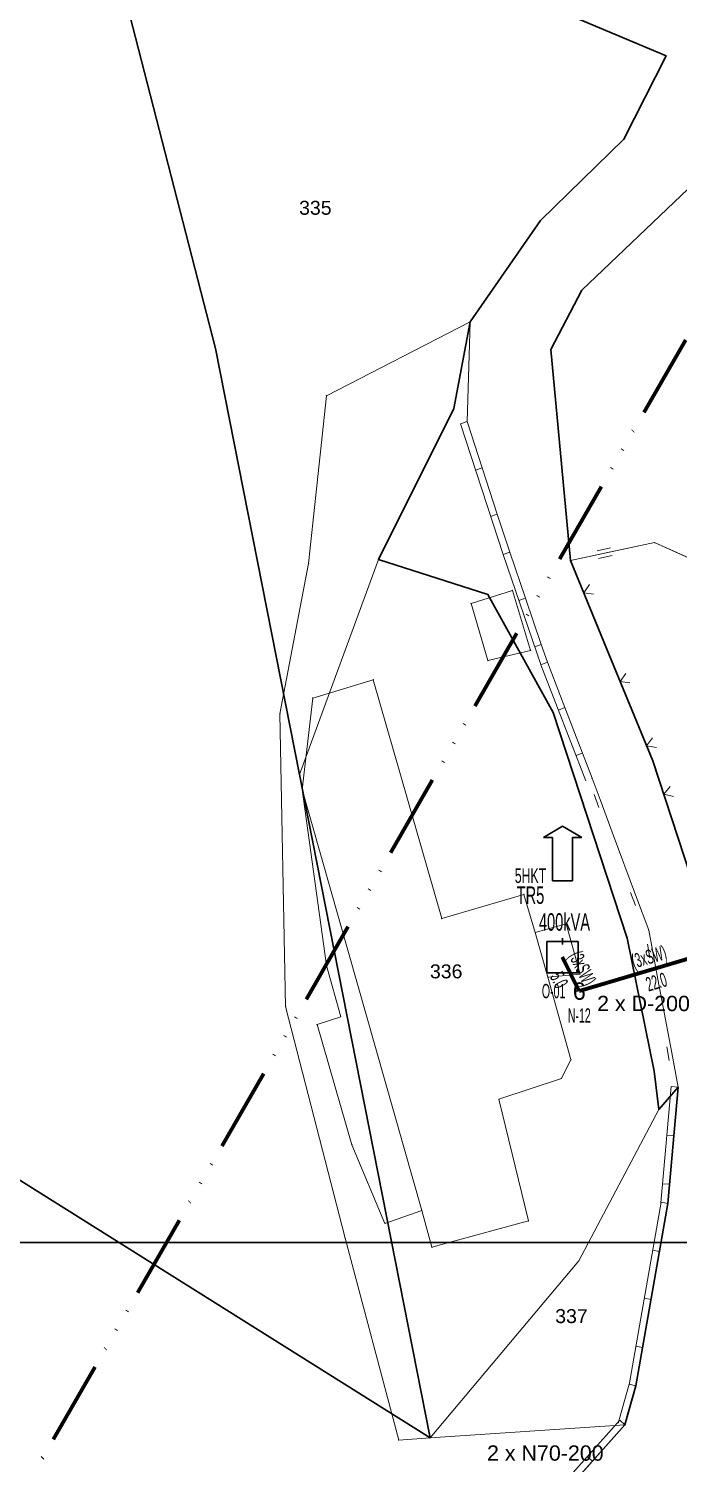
# Model space of a CAD drawing. Header units: millimetres. Extents: x 614452 to 616952, y 4151662 to 4153442.
# Drawn here: x 615834.9 to 615928.1, y 4152510.8 to 4152716.8 of the extents above; entities that cross this region are included whole.
import ezdxf
from ezdxf.enums import TextEntityAlignment as Align
from ezdxf.xclip import XClip

# ---------------------------------------------------------------- set-up
doc = ezdxf.new("R2010")
doc.units = ezdxf.units.MM
doc.header["$XCLIPFRAME"] = 2
doc.linetypes.add('ACAD_ISO14W100', pattern=[24, 12, -3, 0, -3, 0, -3, 0, -3])
for name, color, linetype, lineweight in [('02_ADA_ALN_YENI', 7, 'Continuous', 30), ('03_PARSEL_ALN_ESKI', 18, 'Continuous', 0), ('03_PARSEL_ALN_YENI', 171, 'Continuous', 0), ('03_PARSEL_NO_ESKI', 5, 'Continuous', 0), ('04_YAPI_ALN_TSCLSIZ', 18, 'Continuous', 0), ('04_YAPI_SNR_TSCLSZ', 77, 'Continuous', 0), ('06_DETAY_SNR_KROKI', 4, 'Continuous', 0), ('07_SNRTIP_GECERLI', 30, 'Continuous', 0), ('07_SNRTIP_SABIT', 18, 'Continuous', 0), ('DIREK_ENH_MEVCUT', 6, 'Continuous', 25), ('HAT_ENH_HAVAI_MEVCUT', 6, 'Continuous', 70), ('NOKTA_DETAY_YENI', 171, 'Continuous', 0), ('NOKTA_PARSEL_ESKI', 6, 'Continuous', 0), ('NOKTA_PARSEL_YENI', 30, 'Continuous', 0), ('NOKTA_YAPI_TSCLSIZ', 77, 'Continuous', 0), ('TRAFO_BOLGE_TUM', 254, 'ACAD_ISO14W100', 70), ('TRAFO_MEVCUT', 5, 'Continuous', 30)]:
    doc.layers.add(name, color=color, linetype=linetype, lineweight=lineweight)
doc.layers.add('ANTET', color=7, linetype='Continuous')
doc.layers.add('Unknown_Point_Feature', color=7, linetype='Continuous')
doc.styles.add('Direk', font='B_CAD')
doc.styles.get("Standard").update_dxf_attribs({"font": 'Arial'})

# ---------------------------------------------------------------- blocks, each defined once
blk = doc.blocks.new('MEV_BINA_KARE')
at = {"layer": 'TRAFO_MEVCUT', "linetype": 'Continuous'}
for p, q in [((-2.25, -2.25), (-2.25, 2.25)), ((-2.25, 2.25), (2.25, 2.25)), ((0, 1.8), (0, 2.7)), ((2.25, 2.25), (2.25, -2.25)), ((2.25, -2.25), (-2.25, -2.25))]:
    blk.add_line(p, q, dxfattribs=at)
blk = doc.blocks.new('MEV_KULE')
at = {"layer": 'TRAFO_MEVCUT', "linetype": 'Continuous'}
for p, q in [((0, 4.726056), (-2.7455, 3.111056)), ((0, 4.726056), (2.7455, 3.111056)), ((-1.4535, 3.111056), (-2.7455, 3.111056)), ((-1.4535, -3.111056), (-1.4535, 3.111056)), ((1.4535, 3.111056), (2.7455, 3.111056)), ((1.4535, 3.111056), (1.4535, -3.111056)), ((-1.4535, -3.111056), (1.4535, -3.111056))]:
    blk.add_line(p, q, dxfattribs=at)
blk = doc.blocks.new('fggg')
at = {"layer": '02_ADA_ALN_YENI', "color": 252}
blk.add_polyline3d([(615742.03, 4152608.91, 0), (615892.46, 4152514.42, 0), (615873.71, 4152609.68, 0), (615861.66, 4152670.86, 0), (615841.71, 4152748.5, 0), (615926.35, 4152712.91, 0), (615920.29, 4152700.92, 0), (615908.32, 4152689.25, 0), (615898.24, 4152674.71, 0), (615895.88, 4152662.24, 0), (615885.06, 4152640.57, 0), (615900.77, 4152635.52, 0), (615910.15, 4152618.59, 0), (615920.75, 4152586.2, 0), (615924.61, 4152567.09, 0), (615925.32, 4152561.59, 0), (615928.09, 4152564.79, 0), (615926.6, 4152548.09, 0), (615922, 4152521.88, 0), (615920.44, 4152516.29, 0), (615908.14, 4152502.5, 0)], dxfattribs=at)
blk.add_polyline3d([(615972.47, 4152644.98, 0), (615952.06, 4152630.76, 0), (615946.81, 4152612.45, 0), (615943.45, 4152599.08, 0), (615933.5, 4152584.02, 0), (615924.45, 4152611.63, 0), (615917.83, 4152627.68, 0), (615912.63, 4152640.43, 0), (615909.79, 4152670.74, 0), (615914.23, 4152679.22, 0), (615929.51, 4152693.81, 0), (615935.84, 4152708.83, 0), (615982.84, 4152691.12, 0), (615987.41, 4152671.89, 0), (615985.5, 4152662.65, 0), (615978.25, 4152650.69, 0), (615972.47, 4152644.98, 0)], close=True, dxfattribs=at)
at = {"layer": '03_PARSEL_ALN_ESKI', "color": 252}
for p in [(615876.29, 4152691.07), (615895.07, 4152581.42), (615913.06, 4152531.91)]:
    blk.add_point(p, dxfattribs=at)
at = {"layer": '03_PARSEL_ALN_YENI', "color": 252}
for points in [[(615873.71, 4152609.68, 0), (615861.66, 4152670.86, 0), (615841.71, 4152748.5, 0), (615926.35, 4152712.91, 0), (615920.29, 4152700.92, 0), (615908.32, 4152689.25, 0), (615898.24, 4152674.71, 0), (615895.88, 4152662.24, 0), (615885.06, 4152640.57, 0), (615873.71, 4152609.68, 0)], [(615935.84, 4152708.83, 0), (615982.84, 4152691.12, 0), (615987.41, 4152671.89, 0), (615985.5, 4152662.65, 0), (615978.25, 4152650.69, 0), (615972.47, 4152644.98, 0), (615952.06, 4152630.76, 0), (615924.68, 4152642.99, 0), (615912.63, 4152640.43, 0), (615909.79, 4152670.74, 0), (615914.23, 4152679.22, 0), (615929.51, 4152693.81, 0), (615935.84, 4152708.83, 0)], [(615933.5, 4152584.02, 0), (615924.45, 4152611.63, 0), (615917.83, 4152627.68, 0), (615912.63, 4152640.43, 0), (615924.68, 4152642.99, 0), (615952.06, 4152630.76, 0), (615946.81, 4152612.45, 0), (615943.45, 4152599.08, 0), (615933.5, 4152584.02, 0)], [(615913.81, 4152539.85, 0), (615892.46, 4152514.42, 0), (615873.71, 4152609.68, 0), (615885.06, 4152640.57, 0), (615900.77, 4152635.52, 0), (615910.15, 4152618.59, 0), (615920.75, 4152586.2, 0), (615924.61, 4152567.09, 0), (615925.32, 4152561.59, 0), (615913.81, 4152539.85, 0)], [(615742.03, 4152608.91, 0), (615892.46, 4152514.42, 0), (615920.44, 4152516.29, 0), (615908.14, 4152502.5, 0), (615901.9, 4152496.9, 0), (615887.65, 4152486.41, 0), (615870.13, 4152476.76, 0), (615863.78, 4152472.74, 0), (615843.67, 4152466.25, 0), (615833.43, 4152463.1, 0), (615797.02, 4152540.78, 0), (615772.25, 4152571.92, 0), (615761.13, 4152580.07, 0), (615758.13, 4152585.47, 0), (615747.06, 4152595.76, 0), (615734.79, 4152607.75, 0), (615742.03, 4152608.91, 0)], [(615926.6, 4152548.09, 0), (615922, 4152521.88, 0), (615920.44, 4152516.29, 0), (615892.46, 4152514.42, 0), (615913.81, 4152539.85, 0), (615925.32, 4152561.59, 0), (615928.09, 4152564.79, 0), (615926.6, 4152548.09, 0)]]:
    blk.add_polyline3d(points, close=True, dxfattribs=at)
at = {"layer": '04_YAPI_ALN_TSCLSIZ', "color": 252}
for points in [[(615898.36, 4152634.25, 0), (615904.28, 4152636.13, 0), (615906.89, 4152627.5, 0), (615900.77, 4152626.05, 0), (615898.36, 4152634.25, 0)], [(615894.15, 4152588.99, 0), (615905.93, 4152592.48, 0), (615907.57, 4152586.98, 0), (615909.39, 4152580.57, 0), (615912.69, 4152568.76, 0), (615911.31, 4152566.05, 0), (615902.34, 4152563.06, 0), (615906.58, 4152545.58, 0), (615892.74, 4152541.81, 0), (615891.28, 4152547.08, 0), (615874.11, 4152607.55, 0), (615875.64, 4152620.67, 0), (615884.31, 4152623.3, 0), (615894.15, 4152588.99, 0)], [(615912.02, 4152588.23, 0), (615914.01, 4152581.04, 0), (615909.39, 4152580.57, 0), (615907.57, 4152586.98, 0), (615912.02, 4152588.23, 0)]]:
    blk.add_polyline3d(points, close=True, dxfattribs=at)
at = {"layer": '04_YAPI_SNR_TSCLSZ', "color": 252}
for p, q in [((615904.28, 4152636.13, 643.22), (615898.36, 4152634.25, 643.51)), ((615906.89, 4152627.5, 643.57), (615904.28, 4152636.13, 643.22)), ((615898.36, 4152634.25, 643.51), (615900.77, 4152626.05, 643.88)), ((615900.77, 4152626.05, 643.88), (615906.89, 4152627.5, 643.57)), ((615884.31, 4152623.3, 642.03), (615875.64, 4152620.67, 644.11)), ((615894.15, 4152588.99, 642.92), (615884.31, 4152623.3, 642.03)), ((615875.64, 4152620.67, 644.11), (615874.11, 4152607.55, 642.47)), ((615874.11, 4152607.55, 642.47), (615877.62, 4152582.28, 639.06)), ((615891.28, 4152547.08, 641.45), (615874.11, 4152607.55, 642.47)), ((615905.93, 4152592.48, 637.58), (615894.15, 4152588.99, 642.92)), ((615907.57, 4152586.98, 639.22), (615905.93, 4152592.48, 637.58)), ((615912.02, 4152588.23, 638.61), (615907.57, 4152586.98, 639.22)), ((615914.01, 4152581.04, 638.58), (615912.02, 4152588.23, 638.61)), ((615907.57, 4152586.98, 639.22), (615909.39, 4152580.57, 639.82)), ((615877.62, 4152582.28, 639.06), (615879.64, 4152574.9, 639.59)), ((615909.39, 4152580.57, 639.82), (615914.01, 4152581.04, 638.58)), ((615912.69, 4152568.76, 641.2), (615909.39, 4152580.57, 639.82)), ((615879.64, 4152574.9, 639.59), (615876.24, 4152573.78, 640.39)), ((615876.24, 4152573.78, 640.39), (615881.25, 4152556.51, 641.23)), ((615911.31, 4152566.05, 643.05), (615912.69, 4152568.76, 641.2)), ((615902.34, 4152563.06, 644.49), (615911.31, 4152566.05, 643.05)), ((615906.58, 4152545.58, 643.42), (615902.34, 4152563.06, 644.49)), ((615881.25, 4152556.51, 641.23), (615885.99, 4152545.22, 641.68)), ((615885.99, 4152545.22, 641.68), (615891.28, 4152547.08, 641.45)), ((615891.28, 4152547.08, 641.45), (615892.74, 4152541.81, 639.64)), ((615892.74, 4152541.81, 639.64), (615906.58, 4152545.58, 643.42))]:
    blk.add_line(p, q, dxfattribs=at)
at = {"layer": '06_DETAY_SNR_KROKI', "color": 252}
for p, q in [((615920.29, 4152700.92, 641.21), (615926.35, 4152712.91, 642.77)), ((615908.32, 4152689.25, 639.95), (615920.29, 4152700.92, 641.21)), ((615929.51, 4152693.81, 641.4), (615914.23, 4152679.22, 639.4)), ((615898.24, 4152674.71, 638.76), (615908.32, 4152689.25, 639.95)), ((615914.23, 4152679.22, 639.4), (615909.79, 4152670.74, 638.48)), ((615898.24, 4152674.71, 638.76), (615877.59, 4152664.08, 644.07)), ((615897.77, 4152660.38, 638.14), (615898.24, 4152674.71, 638.76)), ((615909.79, 4152670.74, 638.48), (615912.63, 4152640.43, 635.95)), ((615877.59, 4152664.08, 644.07), (615875.03, 4152639.98, 643)), ((615897.77, 4152660.38, 0.95), (615896.82, 4152660.06, 0.95)), ((615896.82, 4152660.06, 0.95), (615902.94, 4152641.3, 0.95)), ((615897.77, 4152660.38, 0.95), (615899.94, 4152653.72, 0.95)), ((615899.94, 4152653.72, 0.95), (615898.99, 4152653.41, 0.95)), ((615899.94, 4152653.72, 0.95), (615902.12, 4152647.07, 0.95)), ((615902.12, 4152647.07, 0.95), (615901.16, 4152646.76, 0.95)), ((615902.12, 4152647.07, 0.95), (615903.9, 4152641.61, 0.95)), ((615903.9, 4152641.61, 0.95), (615902.95, 4152641.29, 0.95)), ((615902.95, 4152641.29, 0.95), (615908.35, 4152625.5, 0.95)), ((615903.9, 4152641.61, 0.95), (615906.16, 4152634.99, 0.95)), ((615912.63, 4152640.43, 0.95), (615917.52, 4152641.47, 0.95)), ((615916.43, 4152641.81, 0.95), (615918.38, 4152642.23, 0.95)), ((615917.52, 4152641.47, 0.95), (615924.68, 4152642.99, 0.95)), ((615924.68, 4152642.99, 0.95), (615929.24, 4152640.95, 0.95)), ((615875.03, 4152639.98, 643), (615870.92, 4152618.4, 643.5)), ((615912.63, 4152640.43, 0.95), (615914.52, 4152635.8, 0.95)), ((615916.66, 4152640.71, 0.95), (615918.62, 4152641.13, 0.95)), ((615906.16, 4152634.99, 0.95), (615905.21, 4152634.66, 0.95)), ((615906.16, 4152634.99, 0.95), (615908.43, 4152628.36, 0.95)), ((615914.52, 4152635.8, 0.95), (615915.36, 4152636.96, 0.95)), ((615915.93, 4152635.57, 0.95), (615914.52, 4152635.8, 0.95)), ((615914.52, 4152635.8, 0.95), (615916.41, 4152631.17, 0.95)), ((615916.41, 4152631.17, 0.95), (615917.83, 4152627.68, 0.95)), ((615908.43, 4152628.36, 0.95), (615907.48, 4152628.04, 0.95)), ((615908.43, 4152628.36, 0.95), (615909.3, 4152625.82, 0.95)), ((615917.83, 4152627.68, 0.95), (615919.74, 4152623.06, 0.95)), ((615909.3, 4152625.82, 0.95), (615908.37, 4152625.46, 0.95)), ((615908.37, 4152625.46, 0.95), (615914.8, 4152608.78, 0.95)), ((615909.3, 4152625.82, 0.95), (615911.82, 4152619.29, 0.95)), ((615919.74, 4152623.06, 0.95), (615920.58, 4152624.21, 0.95)), ((615921.15, 4152622.83, 0.95), (615919.74, 4152623.06, 0.95)), ((615919.74, 4152623.06, 0.95), (615921.64, 4152618.43, 0.95)), ((615911.82, 4152619.29, 0.95), (615910.89, 4152618.93, 0.95)), ((615911.82, 4152619.29, 0.95), (615914.34, 4152612.76, 0.95)), ((615870.92, 4152618.4, 643.5), (615871.74, 4152576.39, 641.89)), ((615921.64, 4152618.43, 0.95), (615923.55, 4152613.81, 0.95)), ((615923.55, 4152613.81, 0.95), (615924.39, 4152614.97, 0.95)), ((615914.34, 4152612.76, 0.95), (615913.41, 4152612.4, 0.95)), ((615914.34, 4152612.76, 0.95), (615915.73, 4152609.14, 0.95)), ((615924.96, 4152613.58, 0.95), (615923.55, 4152613.81, 0.95)), ((615923.55, 4152613.81, 0.95), (615924.45, 4152611.63, 0.95)), ((615924.45, 4152611.63, 0.95), (615926, 4152606.88, 0.95)), ((615916.88, 4152606.08, 0.95), (615915.73, 4152609.14, 0.95)), ((615916.7, 4152604.95, 0.95), (615916, 4152606.82, 0.95)), ((615926, 4152606.88, 0.95), (615926.93, 4152607.98, 0.95)), ((615927.4, 4152606.55, 0.95), (615926, 4152606.88, 0.95)), ((615926, 4152606.88, 0.95), (615927.56, 4152602.13, 0.95)), ((615918.62, 4152601.39, 0.95), (615916.88, 4152606.08, 0.95)), ((615927.56, 4152602.13, 0.95), (615929.12, 4152597.38, 0.95)), ((615922.11, 4152592.02, 0.95), (615918.62, 4152601.39, 0.95)), ((615921.93, 4152590.89, 0.95), (615921.24, 4152592.76, 0.95)), ((615923.86, 4152587.34, 0.95), (615922.11, 4152592.02, 0.95)), ((615924.4, 4152584.45, 0.95), (615923.86, 4152587.34, 0.95)), ((615924.03, 4152583.36, 0.95), (615923.66, 4152585.33, 0.95)), ((615925.32, 4152579.53, 0.95), (615924.4, 4152584.45, 0.95)), ((615927.17, 4152569.7, 0.95), (615925.32, 4152579.53, 0.95)), ((615871.74, 4152576.39, 641.89), (615880.27, 4152543.11, 643.66)), ((615926.8, 4152568.62, 0.95), (615926.43, 4152570.58, 0.95)), ((615928.09, 4152564.79, 0.95), (615927.17, 4152569.7, 0.95)), ((615927.09, 4152564.88, 0.95), (615925.61, 4152548.18, 0.95)), ((615928.09, 4152564.79, 0.95), (615927.09, 4152564.88, 0.95)), ((615928.09, 4152564.79, 0.95), (615927.47, 4152557.82, 0.95)), ((615927.47, 4152557.82, 0.95), (615926.47, 4152557.9, 0.95)), ((615927.47, 4152557.82, 0.95), (615926.85, 4152550.84, 0.95)), ((615926.85, 4152550.84, 0.95), (615925.85, 4152550.93, 0.95)), ((615926.85, 4152550.84, 0.95), (615926.6, 4152548.09, 0.95)), ((615925.62, 4152548.26, 0.95), (615921.02, 4152522.05, 0.95)), ((615926.6, 4152548.09, 0.95), (615925.39, 4152541.19, 0.95)), ((615926.6, 4152548.09, 0.95), (615925.62, 4152548.26, 0.95)), ((615880.27, 4152543.11, 643.66), (615887.98, 4152514.12, 641.04)), ((615925.39, 4152541.19, 0.95), (615924.18, 4152534.3, 0.95)), ((615925.39, 4152541.19, 0.95), (615924.41, 4152541.37, 0.95)), ((615924.18, 4152534.3, 0.95), (615922.97, 4152527.4, 0.95)), ((615924.18, 4152534.3, 0.95), (615923.2, 4152534.47, 0.95)), ((615922.97, 4152527.4, 0.95), (615921.99, 4152527.58, 0.95)), ((615922.97, 4152527.4, 0.95), (615922, 4152521.88, 0.95)), ((615921.04, 4152522.15, 0.95), (615919.48, 4152516.56, 0.95)), ((615922, 4152521.88, 0.95), (615920.44, 4152516.29, 0.95)), ((615922, 4152521.88, 0.95), (615921.04, 4152522.15, 0.95)), ((615892.46, 4152514.42, 641.04), (615920.44, 4152516.29, 627.94)), ((615919.69, 4152516.96, 0.95), (615907.39, 4152503.16, 0.95)), ((615920.44, 4152516.29, 0.95), (615915.78, 4152511.07, 0.95)), ((615920.44, 4152516.29, 0.95), (615919.69, 4152516.96, 0.95)), ((615887.98, 4152514.12, 641.04), (615892.46, 4152514.42, 627.94)), ((615915.78, 4152511.07, 0.95), (615915.03, 4152511.73, 0.95)), ((615915.78, 4152511.07, 0.95), (615911.12, 4152505.84, 0.95))]:
    blk.add_line(p, q, dxfattribs=at)
for p in [(615897.77, 4152660.38, 638.14), (615903.9, 4152641.61, 637.12), (615903.9, 4152641.61, 637.12), (615924.68, 4152642.99, 635.42), (615924.68, 4152642.99, 635.42), (615912.63, 4152640.43, 635.95), (615912.63, 4152640.43, 635.95), (615917.83, 4152627.68, 634.98), (615917.83, 4152627.68, 634.98), (615909.3, 4152625.82, 635.59), (615909.3, 4152625.82, 635.59), (615924.45, 4152611.63, 633.71), (615924.45, 4152611.63, 633.71), (615915.73, 4152609.14, 634.2), (615915.73, 4152609.14, 634.2), (615923.86, 4152587.34, 631.88), (615923.86, 4152587.34, 631.88), (615928.09, 4152564.79, 629.8), (615928.09, 4152564.79, 629.8), (615926.6, 4152548.09, 627.6), (615926.6, 4152548.09, 627.6), (615922, 4152521.88, 626.61), (615922, 4152521.88, 626.61), (615920.44, 4152516.29, 627.94), (615920.44, 4152516.29, 627.94)]:
    blk.add_point(p, dxfattribs=at)
at = {"layer": '07_SNRTIP_GECERLI', "color": 252}
for points in [[(615873.71, 4152609.68, 0), (615861.66, 4152670.86, 0), (615841.71, 4152748.5, 0)], [(615841.71, 4152748.5, 0), (615926.35, 4152712.91, 0)], [(615898.24, 4152674.71, 0), (615895.88, 4152662.24, 0), (615885.06, 4152640.57, 0)], [(615892.46, 4152514.42, 0), (615873.71, 4152609.68, 0), (615885.06, 4152640.57, 0)], [(615885.06, 4152640.57, 0), (615900.77, 4152635.52, 0), (615910.15, 4152618.59, 0), (615920.75, 4152586.2, 0), (615924.61, 4152567.09, 0), (615925.32, 4152561.59, 0)], [(615742.03, 4152608.91, 0), (615892.46, 4152514.42, 0)], [(615925.32, 4152561.59, 630.91), (615928.09, 4152564.79, 629.8)], [(615925.32, 4152561.59, 630.91), (615913.81, 4152539.85, 0), (615892.46, 4152514.42, 0)]]:
    blk.add_polyline3d(points, dxfattribs=at)
at = {"layer": '07_SNRTIP_SABIT', "color": 252}
for points in [[(615898.24, 4152674.71, 638.76), (615908.32, 4152689.25, 639.95), (615920.29, 4152700.92, 641.21), (615926.35, 4152712.91, 642.77)], [(615912.63, 4152640.43, 635.95), (615909.79, 4152670.74, 638.48), (615914.23, 4152679.22, 639.4), (615929.51, 4152693.81, 641.4), (615935.84, 4152708.83, 642.59)], [(615912.63, 4152640.43, 635.95), (615924.68, 4152642.99, 635.42), (615952.06, 4152630.76, 630.94)], [(615933.5, 4152584.02, 631.07), (615924.45, 4152611.63, 633.71), (615917.83, 4152627.68, 634.98), (615912.63, 4152640.43, 635.95)], [(615928.09, 4152564.79, 629.8), (615926.6, 4152548.09, 627.6), (615922, 4152521.88, 626.61), (615920.44, 4152516.29, 627.94)], [(615833.43, 4152463.1, 635), (615843.67, 4152466.25, 634.08), (615863.78, 4152472.74, 632.53), (615870.13, 4152476.76, 632.05), (615887.65, 4152486.41, 630.16), (615901.9, 4152496.9, 628.27), (615908.14, 4152502.5, 627.22), (615920.44, 4152516.29, 627.94)], [(615920.44, 4152516.29, 627.94), (615892.46, 4152514.42, 0)]]:
    blk.add_polyline3d(points, dxfattribs=at)
at = {"layer": 'NOKTA_DETAY_YENI', "color": 252}
for p in [(615877.59, 4152664.08, 644.07), (615897.77, 4152660.38, 638.14), (615903.9, 4152641.61, 637.12), (615875.03, 4152639.98, 643), (615909.3, 4152625.82, 635.59), (615870.92, 4152618.4, 643.5), (615915.73, 4152609.14, 634.2), (615923.86, 4152587.34, 631.88), (615871.74, 4152576.39, 641.89), (615880.27, 4152543.11, 643.66), (615887.98, 4152514.12, 641.04)]:
    blk.add_point(p, dxfattribs=at)
at = {"layer": 'NOKTA_PARSEL_ESKI', "color": 252}
for p in [(615861.66, 4152670.86), (615895.88, 4152662.24), (615885.06, 4152640.57), (615900.77, 4152635.52), (615910.15, 4152618.59), (615873.71, 4152609.68), (615920.75, 4152586.2), (615924.61, 4152567.09), (615925.32, 4152561.59, 630.91), (615913.81, 4152539.85)]:
    blk.add_point(p, dxfattribs=at)
at = {"layer": 'NOKTA_PARSEL_YENI', "color": 252}
for p in [(615926.35, 4152712.91, 642.77), (615920.29, 4152700.92, 641.21), (615908.32, 4152689.25, 639.95), (615914.23, 4152679.22, 639.4), (615898.24, 4152674.71, 638.76), (615909.79, 4152670.74, 638.48), (615924.68, 4152642.99, 635.42), (615912.63, 4152640.43, 635.95), (615917.83, 4152627.68, 634.98), (615924.45, 4152611.63, 633.71), (615928.09, 4152564.79, 629.8), (615926.6, 4152548.09, 627.6), (615922, 4152521.88, 626.61), (615920.44, 4152516.29, 627.94), (615892.46, 4152514.42)]:
    blk.add_point(p, dxfattribs=at)
at = {"layer": 'NOKTA_YAPI_TSCLSIZ', "color": 252}
for p in [(615904.28, 4152636.13), (615898.36, 4152634.25), (615906.89, 4152627.5), (615900.77, 4152626.05), (615884.31, 4152623.3), (615875.64, 4152620.67), (615874.11, 4152607.55), (615905.93, 4152592.48), (615894.15, 4152588.99), (615912.02, 4152588.23), (615907.57, 4152586.98), (615877.62, 4152582.28), (615909.39, 4152580.57), (615914.01, 4152581.04), (615876.24, 4152573.78), (615879.64, 4152574.9), (615912.69, 4152568.76), (615911.31, 4152566.05), (615902.34, 4152563.06), (615881.25, 4152556.51), (615891.28, 4152547.08), (615885.99, 4152545.22), (615906.58, 4152545.58), (615892.74, 4152541.81)]:
    blk.add_point(p, dxfattribs=at)
at = {"layer": '03_PARSEL_NO_ESKI', "color": 252}
for s, p in [('335', (615873.67, 4152690.07)), ('336', (615892.45, 4152580.42)), ('337', (615910.43, 4152530.91))]:
    blk.add_text(s, height=2, dxfattribs=at).set_placement(p)

msp = doc.modelspace()

# ---------------------------------------------------------------- linework, layer by layer
msp.add_lwpolyline([(616327.5, 4152542.5), (615240.74, 4152542.5), (615240.74, 4153442.5), (615430.75, 4153442.5)])
at = {"layer": 'ANTET', "flags": 128}
msp.add_lwpolyline([(614452.5, 4151777.5), (614452.5, 4152542.5), (616764.34, 4152542.5), (616764.34, 4151662.5), (614452.5, 4151662.5)], close=True, dxfattribs=at)
at = {"layer": 'HAT_ENH_HAVAI_MEVCUT'}
for p, q in [((615934.94, 4152584.82), (615913.88, 4152578.59)), ((615913.88, 4152578.59), (615911.47, 4152583.47))]:
    msp.add_line(p, q, dxfattribs=at)
at = {"layer": 'TRAFO_BOLGE_TUM', "flags": 128}
msp.add_lwpolyline([(615486.15, 4152669.73), (615486.14, 4152669.74), (616077.97, 4153209.43), (616078.15, 4153209.6), (616079.01, 4153210.2), (616079.07, 4153210.22), (616079.06, 4153210.23), (616244.06, 4153303.22), (616244.96, 4153303.63), (616245.97, 4153303.9), (616247.01, 4153303.99), (616248.05, 4153303.9), (616248.33, 4153303.83), (616248.33, 4153303.84), (616279.31, 4153296.85), (616280.04, 4153296.64), (616280.99, 4153296.2), (616281.85, 4153295.6), (616282.59, 4153294.86), (616283.19, 4153294), (616283.63, 4153293.05), (616283.9, 4153292.04), (616283.99, 4153291), (616283.9, 4153289.96), (616283.63, 4153288.95), (616283.19, 4153288.01), (616283.19, 4153288.01), (615803.49, 4152453.53), (615803.48, 4152453.52), (615803.31, 4152453.28), (615803.33, 4152453.27), (615607.27, 4152149.14), (615606.83, 4152148.54), (615606.09, 4152147.8), (615605.23, 4152147.2), (615604.28, 4152146.75), (615603.27, 4152146.48), (615602.57, 4152146.42), (615602.57, 4152146.4), (615216.37, 4152124.26), (615216.03, 4152124.25), (615214.99, 4152124.34), (615213.97, 4152124.61), (615213.03, 4152125.05), (615212.17, 4152125.65), (615211.43, 4152126.39), (615210.83, 4152127.25), (615210.39, 4152128.2), (615210.12, 4152129.21), (615210.03, 4152130.25), (615210.12, 4152131.29), (615210.39, 4152132.3), (615210.7, 4152132.98), (615210.69, 4152132.98), (615484.84, 4152668.05), (615484.98, 4152668.31), (615485.58, 4152669.17), (615486.15, 4152669.73), (615486.15, 4152669.73)], dxfattribs=at)

# ---------------------------------------------------------------- block references
ref = msp.add_blockref('fggg', (0, 0))
XClip(ref).set_block_clipping_path([(615240.7433106549, 4153442.5), (615240.7433106545, 4152542.5), (614452.5, 4152542.5), (614452.5, 4151662.5), (616764.340303037, 4151662.5), (616764.340303037, 4152542.5), (616327.5, 4152542.5), (616327.5, 4153442.5)])
at = {"layer": 'TRAFO_MEVCUT'}
for name, p in [('MEV_KULE', (615911.48, 4152597.54)), ('MEV_BINA_KARE', (615911.47, 4152583.47))]:
    msp.add_blockref(name, p, dxfattribs=at)

# ---------------------------------------------------------------- texts
at = {"layer": 'DIREK_ENH_MEVCUT', "linetype": 'ByBlock', "width": 0.53}
for s, p in [('O-01', (615910.2, 4152578.59)), ('N-12', (615913.88, 4152575.09))]:
    msp.add_text(s, height=2.05, dxfattribs=at).set_placement(p, align=Align.MIDDLE_CENTER)
at = {"layer": 'DIREK_ENH_MEVCUT', "linetype": 'ByBlock', "style": 'Direk'}
msp.add_text('6', height=2.5, dxfattribs=at).set_placement((615913.88, 4152578.59), align=Align.MIDDLE_CENTER)
at = {"layer": 'HAT_ENH_HAVAI_MEVCUT', "lineweight": 30, "width": 0.53}
for rotation, p in [(296.2857, (615913.44, 4152581.41, 307955.74)), (376.4845, (615924.17, 4152582.52, 307956.94))]:
    msp.add_text('(3xSW)', height=2.05, rotation=rotation, dxfattribs=at).set_placement(p, align=Align.CENTER)
for s, rotation, p in [('5.0', 296.2857, (615911.92, 4152580.65, 307955.74)), ('22.0', 376.4845, (615924.65, 4152580.89, 307956.94))]:
    msp.add_text(s, height=2.05, rotation=rotation, dxfattribs=at).set_placement(p, align=Align.TOP_CENTER)
at = {"layer": 'TRAFO_MEVCUT', "width": 0.6}
for s, height, p in [('5HKT', 2.1, (615906.88, 4152594.11)), ('TR5', 2.5, (615906.88, 4152591.11)), ('400kVA', 2.5, (615911.76, 4152587.26))]:
    msp.add_text(s, height=height, dxfattribs=at).set_placement(p, align=Align.CENTER)
at = {"layer": 'Unknown_Point_Feature', "color": 0}
for s, p in [('2 x D-200', (615916.44, 4152575.71)), ('2 x N70-200', (615900.64, 4152511.15))]:
    msp.add_text(s, height=2.2, dxfattribs=at).set_placement(p)

doc.saveas('drawing.dxf')
